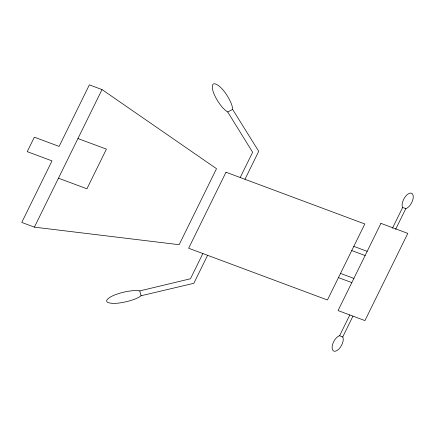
<?xml version="1.0" encoding="UTF-8"?>
<svg xmlns="http://www.w3.org/2000/svg" width="435" height="435" viewBox="0 0 435 435"><rect width="100%" height="100%" fill="white"/><g stroke="black" fill="none" stroke-linecap="round" stroke-linejoin="round"><path stroke-width="0.65" d="M34.398 227.146L102.018 89.577L89.371 84.863L59.116 146.41L34.343 137.177L27.236 151.646L52.004 160.879L21.75 222.432L34.398 227.146L179.149 244.704L216.516 168.682L102.018 89.577M202.857 253.545L190.448 278.786L139.76 290.901A15.606 13.741 -2.7 0 0 136.791 290.58A34.332 30.227 -2.7 0 0 131.104 290.868A63.314 55.745 -2.7 0 0 116.161 294.403A34.332 30.227 -2.7 0 0 111.05 296.665A15.606 13.741 -2.7 0 0 107.113 299.661A2.05 1.805 -2.7 0 0 107.94 302.494A15.606 13.741 -2.7 0 0 113.002 303.364A34.332 30.227 -2.7 0 0 118.69 303.075A63.314 55.745 -2.7 0 0 133.637 299.546A34.332 30.227 -2.7 0 0 138.749 297.284A15.606 13.741 -2.7 0 0 141.076 295.756L193.847 283.288L207.598 255.312M240.223 177.523L252.632 152.283L227.712 111.974A15.606 13.741 -2.7 0 1 225.395 110.327A34.332 30.227 -2.7 0 1 221.709 106.542A63.314 55.745 -2.7 0 1 214.33 94.683A34.332 30.227 -2.7 0 1 212.682 89.904A15.606 13.741 -2.7 0 1 212.454 85.352A2.05 1.805 -2.7 0 1 215.379 83.917A15.606 13.741 -2.7 0 1 219.599 86.511A34.332 30.227 -2.7 0 1 223.285 90.29A63.314 55.745 -2.7 0 1 230.664 102.149A34.332 30.227 -2.7 0 1 232.312 106.928A15.606 13.741 -2.7 0 1 232.654 109.451L258.722 151.315L244.965 179.291M339.604 335.733L342.736 336.929A6.824 6.008 -2.7 0 1 343.231 339.023A12.272 10.804 -2.7 0 1 342.943 341.66A20.271 17.846 -2.7 0 1 339.871 347.908A12.272 10.804 -2.7 0 1 337.881 349.914A6.824 6.008 -2.7 0 1 335.477 351.148A2.229 1.963 -2.7 0 1 332.764 350.137A6.824 6.008 -2.7 0 1 332.133 347.772A12.272 10.804 -2.7 0 1 332.422 345.134A20.271 17.846 -2.7 0 1 335.494 338.881A12.272 10.804 -2.7 0 1 337.489 336.88A6.824 6.008 -2.7 0 1 339.604 335.733L349.816 314.962M392.446 228.228L402.658 207.457A6.824 6.008 -2.7 0 1 402.147 205.331A12.272 10.804 -2.7 0 1 402.44 202.694A20.271 17.846 -2.7 0 1 405.512 196.441A12.272 10.804 -2.7 0 1 407.503 194.44A6.824 6.008 -2.7 0 1 409.906 193.2A2.229 1.963 -2.7 0 1 412.619 194.211A6.824 6.008 -2.7 0 1 413.25 196.576A12.272 10.804 -2.7 0 1 412.962 199.219A20.271 17.846 -2.7 0 1 409.89 205.467A12.272 10.804 -2.7 0 1 407.894 207.473A6.824 6.008 -2.7 0 1 405.811 208.604L402.658 207.457M342.688 337.027L352.959 316.131M395.589 229.403L405.86 208.506M227.712 111.974L232.654 109.451M77.952 138.537L106.406 149.145L86.918 188.795L58.464 178.187M353.813 246.362L367.178 251.343M351.752 250.56L365.117 255.541M340.513 273.419L353.878 278.405M338.446 277.617L351.817 282.598M139.76 290.901L141.076 295.756M225.999 172.222L188.632 248.238L327.446 299.998L364.813 223.981L225.999 172.222M380.929 223.367L338.066 310.579L364.938 320.595L407.807 233.388L380.929 223.367"/></g></svg>
